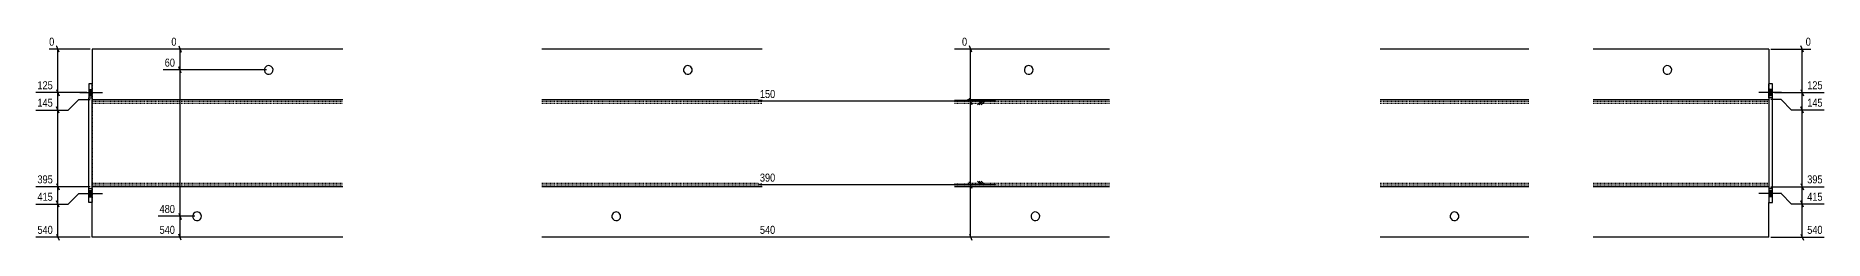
# Model space of a CAD drawing. Header units: millimetres. Extents: x 9 to 44382, y 10 to 1769.
# Drawn here: x 25910 to 31030, y 14 to 602 of the extents above; entities that cross this region are included whole.
import ezdxf

# ---------------------------------------------------------------- set-up
doc = ezdxf.new("R2010")
doc.units = ezdxf.units.MM
doc.linetypes.add('DXK_LINE_DOT2', pattern=[3.9198, 1.9599, -1.9599])
doc.layers.add('MÅLSÆTNING', color=7, linetype='Continuous')
doc.layers.add('STÅL', color=7, linetype='Continuous')
doc.styles.add('Arial Narrow', font='ARIALN.TTF', dxfattribs={"height": 0.2})

msp = doc.modelspace()

# ---------------------------------------------------------------- hatches: boundary and pattern name
at = {"layer": 'STÅL', "linetype": 'Continuous'}
for points in [[(26061.9, 447.4), (26061.9, 429.4), (26071.9, 429.4), (26071.9, 447.4)], [(26061.9, 447.4), (26061.9, 429.4), (26071.9, 429.4), (26071.9, 447.4)], [(26061.9, 447.4), (26061.9, 429.4), (26071.9, 429.4), (26071.9, 447.4)], [(30881.9, 429.4), (30881.9, 447.4), (30871.9, 447.4), (30871.9, 429.4)], [(30881.9, 429.4), (30881.9, 447.4), (30871.9, 447.4), (30871.9, 429.4)], [(30881.9, 429.4), (30881.9, 447.4), (30871.9, 447.4), (30871.9, 429.4)], [(26061.9, 157.4), (26061.9, 139.4), (26071.9, 139.4), (26071.9, 157.4)], [(26061.9, 157.4), (26061.9, 139.4), (26071.9, 139.4), (26071.9, 157.4)], [(26061.9, 157.4), (26061.9, 139.4), (26071.9, 139.4), (26071.9, 157.4)], [(30881.9, 139.4), (30881.9, 157.4), (30871.9, 157.4), (30871.9, 139.4)], [(30881.9, 139.4), (30881.9, 157.4), (30871.9, 157.4), (30871.9, 139.4)], [(30881.9, 139.4), (30881.9, 157.4), (30871.9, 157.4), (30871.9, 139.4)]]:
    msp.add_hatch(color=96, dxfattribs=at).paths.add_polyline_path(points)

# ---------------------------------------------------------------- linework, layer by layer
at = {"layer": 'MÅLSÆTNING', "color": 7, "linetype": 'Continuous'}
for p, q in [((26065.9, 563.4), (25948.5, 563.4)), ((25976.9, 554.4), (25969.7, 572.4)), ((25973.3, 438.4), (25973.3, 563.4)), ((28657.6, 563.4), (28561.9, 563.4)), ((28590.3, 554.4), (28583.1, 572.4)), ((30877.9, 563.4), (30992.1, 563.4)), ((30970.8, 554.4), (30963.6, 572.4)), ((26326.7, 494.4), (26319.5, 512.4)), ((26570.9, 503.4), (26274.9, 503.4)), ((26055.9, 438.4), (25910.5, 438.4)), ((26055.9, 438.4), (25910.5, 438.4)), ((25969.7, 447.4), (25976.9, 429.4)), ((25969.7, 447.4), (25976.9, 429.4)), ((25973.3, 388.4), (25973.3, 438.4)), ((26003.3, 388.4), (26033.3, 418.4)), ((26003.3, 388.4), (26033.3, 418.4)), ((26033.3, 418.4), (26065.9, 418.4)), ((26033.3, 418.4), (26065.9, 418.4)), ((28657.6, 413.4), (27978.9, 413.4)), ((28590.3, 404.4), (28583.1, 422.4)), ((28616.7, 413.4), (28606.2, 402.9)), ((28627.2, 413.4), (28606.2, 413.4)), ((28616.7, 413.4), (28606.2, 402.9)), ((28627.2, 413.4), (28606.2, 413.4)), ((28622, 413.4), (28611.5, 402.9)), ((28622, 413.4), (28611.5, 402.9)), ((28627.2, 413.4), (28616.7, 402.9)), ((28627.2, 413.4), (28616.7, 402.9)), ((30907.2, 418.4), (30877.9, 418.4)), ((30907.2, 418.4), (30877.9, 418.4)), ((30937.2, 388.4), (30907.2, 418.4)), ((30937.2, 388.4), (30907.2, 418.4)), ((25910.5, 388.4), (26003.3, 388.4)), ((25910.5, 388.4), (26003.3, 388.4)), ((25976.9, 379.4), (25969.7, 397.4)), ((25976.9, 379.4), (25969.7, 397.4)), ((31030.1, 388.4), (30937.2, 388.4)), ((30970.8, 379.4), (30963.6, 397.4)), ((28657.6, 173.4), (27978.9, 173.4)), ((28590.3, 164.4), (28583.1, 182.4)), ((28586.7, 23.4), (28586.7, 173.4)), ((28616.7, 173.4), (28606.2, 183.9)), ((28616.7, 173.4), (28606.2, 183.9)), ((28627.2, 173.4), (28606.2, 173.4)), ((28627.2, 173.4), (28606.2, 173.4)), ((28622, 173.4), (28611.5, 183.9)), ((28622, 173.4), (28611.5, 183.9)), ((28627.2, 173.4), (28616.7, 183.9)), ((28627.2, 173.4), (28616.7, 183.9)), ((25910.5, 118.4), (26003.3, 118.4)), ((25976.9, 109.4), (25969.7, 127.4)), ((25973.3, 23.4), (25973.3, 118.4)), ((26003.3, 118.4), (26033.3, 148.4)), ((26003.3, 118.4), (26033.3, 148.4)), ((26033.3, 148.4), (26055.9, 148.4)), ((26033.3, 148.4), (26055.9, 148.4)), ((30907.2, 148.4), (30887.9, 148.4)), ((30907.2, 148.4), (30887.9, 148.4)), ((30937.2, 118.4), (30907.2, 148.4)), ((30937.2, 118.4), (30907.2, 148.4)), ((31030.1, 118.4), (30937.2, 118.4)), ((30970.8, 109.4), (30963.6, 127.4)), ((30967.2, 23.4), (30967.2, 118.4)), ((26365.9, 83.4), (26260.3, 83.4)), ((26319.5, 92.4), (26326.7, 74.4)), ((26323.1, 23.4), (26323.1, 83.4)), ((26065.9, 23.4), (25910.5, 23.4)), ((25969.7, 32.4), (25976.9, 14.4)), ((26468.4, 23.4), (26260.3, 23.4)), ((26326.7, 14.4), (26319.5, 32.4)), ((28657.6, 23.4), (27978.9, 23.4)), ((28583.1, 32.4), (28590.3, 14.4)), ((30877.9, 23.4), (31030.1, 23.4)), ((30963.6, 32.4), (30970.8, 14.4))]:
    msp.add_line(p, q, dxfattribs=at)
at = {"layer": 'STÅL', "color": 2, "linetype": 'Continuous'}
for p, q in [((26789.4, 563.4), (26071.9, 563.4)), ((26071.9, 563.4), (26071.9, 463.4)), ((27989.4, 563.4), (27359.4, 563.4)), ((28984.4, 563.4), (28540.4, 563.4)), ((30184.4, 563.4), (29759.4, 563.4)), ((30871.9, 563.4), (30369, 563.4)), ((30871.9, 563.4), (30871.9, 463.4)), ((26071.9, 463.4), (26061.9, 463.4)), ((26061.9, 463.4), (26061.9, 423.4)), ((26071.9, 423.4), (26071.9, 463.4)), ((30881.9, 463.4), (30871.9, 463.4)), ((30871.9, 423.4), (30871.9, 463.4)), ((30881.9, 423.4), (30881.9, 463.4)), ((26061.9, 123.4), (26061.9, 423.4)), ((26061.9, 423.4), (26071.9, 423.4)), ((26071.9, 423.4), (26071.9, 418.4)), ((26071.9, 168.4), (26071.9, 418.4)), ((26071.9, 418.4), (26789.4, 418.4)), ((27359.4, 418.4), (27989.4, 418.4)), ((28540.4, 418.4), (28984.4, 418.4)), ((29759.4, 418.4), (30184.4, 418.4)), ((30369, 418.4), (30871.9, 418.4)), ((30881.9, 423.4), (30871.9, 423.4)), ((30871.9, 423.4), (30871.9, 418.4)), ((30871.9, 418.4), (30871.9, 168.4)), ((30881.9, 123.4), (30881.9, 423.4)), ((26061.9, 163.4), (26071.9, 163.4)), ((26071.9, 123.4), (26071.9, 168.4)), ((26789.4, 168.4), (26071.9, 168.4)), ((27989.4, 168.4), (27359.4, 168.4)), ((28984.4, 168.4), (28540.4, 168.4)), ((30184.4, 168.4), (29759.4, 168.4)), ((30871.9, 168.4), (30369, 168.4)), ((30871.9, 168.4), (30871.9, 123.4)), ((30881.9, 163.4), (30871.9, 163.4)), ((26071.9, 123.4), (26061.9, 123.4)), ((26071.9, 23.4), (26071.9, 123.4)), ((30871.9, 23.4), (30871.9, 123.4)), ((30871.9, 123.4), (30881.9, 123.4)), ((26789.4, 23.4), (26071.9, 23.4)), ((27989.4, 23.4), (27359.4, 23.4)), ((28984.4, 23.4), (28540.4, 23.4)), ((30184.4, 23.4), (29759.4, 23.4)), ((30871.9, 23.4), (30369, 23.4))]:
    msp.add_line(p, q, dxfattribs=at)
at = {"layer": 'STÅL', "color": 7, "linetype": 'DXK_LINE_DOT2'}
for p, q in [((26071.9, 463.4), (26071.9, 123.4)), ((30871.9, 463.4), (30871.9, 123.4)), ((26071.9, 413.4), (26789.4, 413.4)), ((27359.4, 413.4), (27989.4, 413.4)), ((28540.4, 413.4), (28984.4, 413.4)), ((29759.4, 413.4), (30184.4, 413.4)), ((30369, 413.4), (30871.9, 413.4)), ((26071.9, 408.4), (26789.4, 408.4)), ((27359.4, 408.4), (27989.4, 408.4)), ((28540.4, 408.4), (28984.4, 408.4)), ((29759.4, 408.4), (30184.4, 408.4)), ((30369, 408.4), (30871.9, 408.4)), ((26071.9, 178.4), (26789.4, 178.4)), ((26071.9, 173.4), (26789.4, 173.4)), ((27359.4, 178.4), (27989.4, 178.4)), ((27359.4, 173.4), (27989.4, 173.4)), ((28540.4, 178.4), (28984.4, 178.4)), ((28540.4, 173.4), (28984.4, 173.4)), ((29759.4, 178.4), (30184.4, 178.4)), ((29759.4, 173.4), (30184.4, 173.4)), ((30369, 178.4), (30871.9, 178.4)), ((30369, 173.4), (30871.9, 173.4))]:
    msp.add_line(p, q, dxfattribs=at)
at = {"layer": 'STÅL', "color": 96, "linetype": 'Continuous'}
for p, q in [((26035.9, 438.4), (26100.9, 438.4)), ((26035.9, 438.4), (26100.9, 438.4)), ((26035.9, 438.4), (26100.9, 438.4)), ((26061.9, 447.4), (26071.9, 447.4)), ((26061.9, 447.4), (26071.9, 447.4)), ((26061.9, 447.4), (26071.9, 447.4)), ((26061.9, 429.4), (26071.9, 429.4)), ((26061.9, 429.4), (26071.9, 429.4)), ((26061.9, 429.4), (26071.9, 429.4)), ((30907.9, 438.4), (30842.9, 438.4)), ((30907.9, 438.4), (30842.9, 438.4)), ((30907.9, 438.4), (30842.9, 438.4)), ((30881.9, 447.4), (30871.9, 447.4)), ((30881.9, 447.4), (30871.9, 447.4)), ((30881.9, 447.4), (30871.9, 447.4)), ((30881.9, 429.4), (30871.9, 429.4)), ((30881.9, 429.4), (30871.9, 429.4)), ((30881.9, 429.4), (30871.9, 429.4)), ((26061.9, 157.4), (26071.9, 157.4)), ((26061.9, 157.4), (26071.9, 157.4)), ((26061.9, 157.4), (26071.9, 157.4)), ((30881.9, 157.4), (30871.9, 157.4)), ((30881.9, 157.4), (30871.9, 157.4)), ((30881.9, 157.4), (30871.9, 157.4)), ((26035.9, 148.4), (26100.9, 148.4)), ((26035.9, 148.4), (26100.9, 148.4)), ((26035.9, 148.4), (26100.9, 148.4)), ((26061.9, 139.4), (26071.9, 139.4)), ((26061.9, 139.4), (26071.9, 139.4)), ((26061.9, 139.4), (26071.9, 139.4)), ((30907.9, 148.4), (30842.9, 148.4)), ((30907.9, 148.4), (30842.9, 148.4)), ((30907.9, 148.4), (30842.9, 148.4)), ((30881.9, 139.4), (30871.9, 139.4)), ((30881.9, 139.4), (30871.9, 139.4)), ((30881.9, 139.4), (30871.9, 139.4))]:
    msp.add_line(p, q, dxfattribs=at)
at = {"layer": 'STÅL', "color": 2, "linetype": 'Continuous'}
for centre, start, end in [((26576.9, 503.4), 120.3737, 300.3737), ((26576.9, 503.4), 300.3737, 120.3737), ((27776.9, 503.4), 330.3737, 150.3737), ((28752.9, 503.4), 330.3737, 150.3737), ((30581.5, 503.4), 120.3737, 300.3737), ((30581.5, 503.4), 300.3737, 120.3737), ((27776.9, 503.4), 150.3737, 330.3737), ((28752.9, 503.4), 150.3737, 330.3737), ((26371.9, 83.4), 150.3737, 330.3737), ((26371.9, 83.4), 330.3737, 150.3737), ((27571.9, 83.4), 150.3737, 330.3737), ((27571.9, 83.4), 330.3737, 150.3737), ((28771.9, 83.4), 120.3737, 300.3737), ((28771.9, 83.4), 300.3737, 120.3737), ((29971.9, 83.4), 150.3737, 330.3737), ((29971.9, 83.4), 330.3737, 150.3737)]:
    msp.add_arc(centre, 12.5, start, end, dxfattribs=at)

# ---------------------------------------------------------------- next in the draw order: wipeouts: each hides what was drawn before it
at = {"color": 0, "linetype": 'Continuous'}
for points in [[(25967.9, 568.2), (25967.9, 601.8), (25943.7, 601.8), (25943.7, 568.2)], [(25963.6, 443.2), (25963.6, 476.8), (25910.1, 476.8), (25910.1, 443.2)], [(28577, 178.2), (28577, 211.8), (27978.5, 211.8), (27978.5, 178.2)], [(25963.6, 123.2), (25963.6, 156.8), (25910.1, 156.8), (25910.1, 123.2)], [(31030.5, 123.2), (31030.5, 156.8), (30977, 156.8), (30977, 123.2)], [(26313.3, 88.2), (26313.3, 121.8), (26259.8, 121.8), (26259.8, 88.2)], [(25963.6, 28.2), (25963.6, 61.8), (25910.1, 61.8), (25910.1, 28.2)], [(26313.3, 28.2), (26313.3, 61.8), (26259.8, 61.8), (26259.8, 28.2)], [(28577, 28.2), (28577, 61.8), (27978.5, 61.8), (27978.5, 28.2)], [(31030.5, 28.2), (31030.5, 61.8), (30977, 61.8), (30977, 28.2)]]:
    msp.add_wipeout(points, dxfattribs=at).dxf.layer = 'MÅLSÆTNING'

# ---------------------------------------------------------------- next in the draw order: linework, layer by layer
at = {"layer": 'MÅLSÆTNING', "color": 7, "linetype": 'Continuous'}
for p, q in [((26323.1, 83.4), (26323.1, 503.4)), ((28586.7, 173.4), (28586.7, 413.4)), ((25973.3, 168.4), (25973.3, 388.4)), ((26065.9, 168.4), (25910.5, 168.4)), ((26065.9, 168.4), (25910.5, 168.4)), ((25969.7, 177.4), (25976.9, 159.4)), ((25969.7, 177.4), (25976.9, 159.4)), ((25973.3, 118.4), (25973.3, 168.4)), ((28657.6, 173.4), (27978.9, 173.4)), ((28583.1, 182.4), (28590.3, 164.4)), ((30877.9, 168.4), (31030.1, 168.4)), ((30963.6, 177.4), (30970.8, 159.4)), ((30967.2, 118.4), (30967.2, 168.4)), ((25910.5, 118.4), (26003.3, 118.4)), ((25976.9, 109.4), (25969.7, 127.4)), ((31030.1, 118.4), (30937.2, 118.4)), ((30970.8, 109.4), (30963.6, 127.4)), ((26365.9, 83.4), (26260.3, 83.4)), ((26319.5, 92.4), (26326.7, 74.4))]:
    msp.add_line(p, q, dxfattribs=at)

# ---------------------------------------------------------------- next in the draw order: texts
at = {"layer": 'MÅLSÆTNING', "color": 3, "linetype": 'Continuous', "style": 'Arial Narrow'}
for s, height, p in [('0', 22.9, (25948.5, 573)), ('125', 22.91, (25914.9, 448)), ('390', 22.91, (27983.3, 183)), ('415', 22.91, (25914.9, 128)), ('480', 22.91, (26264.6, 93)), ('415', 22.91, (30981.8, 128)), ('540', 22.91, (25914.9, 33)), ('540', 22.91, (26264.6, 33)), ('540', 22.91, (27983.3, 33)), ('540', 22.91, (30981.8, 33))]:
    msp.add_text(s, height=height, dxfattribs=at).set_placement(p)

# ---------------------------------------------------------------- next in the draw order: wipeouts: each hides what was drawn before it
at = {"color": 0, "linetype": 'Continuous'}
for points in [[(26313.3, 508.2), (26313.3, 541.8), (26274.5, 541.8), (26274.5, 508.2)], [(25963.6, 393.2), (25963.6, 426.8), (25910.1, 426.8), (25910.1, 393.2)], [(28577, 418.2), (28577, 451.8), (27978.5, 451.8), (27978.5, 418.2)], [(25963.6, 173.2), (25963.6, 206.8), (25910.1, 206.8), (25910.1, 173.2)], [(31030.5, 173.2), (31030.5, 206.8), (30977, 206.8), (30977, 173.2)]]:
    msp.add_wipeout(points, dxfattribs=at).dxf.layer = 'MÅLSÆTNING'

# ---------------------------------------------------------------- next in the draw order: linework, layer by layer
at = {"layer": 'MÅLSÆTNING', "color": 7, "linetype": 'Continuous'}
for p, q in [((26468.4, 563.4), (26298.3, 563.4)), ((26319.5, 572.4), (26326.7, 554.4)), ((26323.1, 503.4), (26323.1, 563.4)), ((28586.7, 413.4), (28586.7, 563.4)), ((26326.7, 494.4), (26319.5, 512.4)), ((26570.9, 503.4), (26274.9, 503.4)), ((28657.6, 413.4), (27978.9, 413.4)), ((28583.1, 422.4), (28590.3, 404.4)), ((30967.2, 168.4), (30967.2, 388.4)), ((30877.9, 168.4), (31030.1, 168.4)), ((30963.6, 177.4), (30970.8, 159.4))]:
    msp.add_line(p, q, dxfattribs=at)

# ---------------------------------------------------------------- next in the draw order: texts
at = {"layer": 'MÅLSÆTNING', "color": 3, "linetype": 'Continuous', "style": 'Arial Narrow'}
for s, p in [('60', (26279.3, 513)), ('145', (25914.9, 398)), ('150', (27983.3, 423)), ('395', (25914.9, 178)), ('395', (30981.8, 178))]:
    msp.add_text(s, height=22.91, dxfattribs=at).set_placement(p)

# ---------------------------------------------------------------- next in the draw order: wipeouts: each hides what was drawn before it
at = {"color": 0, "linetype": 'Continuous'}
for points in [[(26317.7, 568.2), (26317.7, 601.8), (26293.5, 601.8), (26293.5, 568.2)], [(28581.3, 568.2), (28581.3, 601.8), (28557.1, 601.8), (28557.1, 568.2)], [(31030.5, 393.2), (31030.5, 426.8), (30977, 426.8), (30977, 393.2)]]:
    msp.add_wipeout(points, dxfattribs=at).dxf.layer = 'MÅLSÆTNING'

# ---------------------------------------------------------------- next in the draw order: linework, layer by layer
at = {"layer": 'MÅLSÆTNING', "color": 7, "linetype": 'Continuous'}
for p, q in [((30887.9, 438.4), (31030.1, 438.4)), ((30963.6, 447.4), (30970.8, 429.4)), ((30967.2, 388.4), (30967.2, 438.4)), ((31030.1, 388.4), (30937.2, 388.4)), ((30970.8, 379.4), (30963.6, 397.4))]:
    msp.add_line(p, q, dxfattribs=at)

# ---------------------------------------------------------------- next in the draw order: texts
at = {"layer": 'MÅLSÆTNING', "color": 3, "linetype": 'Continuous', "style": 'Arial Narrow'}
for s, height, p in [('0', 22.9, (26298.3, 573)), ('0', 22.9, (28561.9, 573)), ('145', 22.91, (30981.8, 398))]:
    msp.add_text(s, height=height, dxfattribs=at).set_placement(p)

# ---------------------------------------------------------------- next in the draw order: wipeouts: each hides what was drawn before it
at = {"color": 0, "linetype": 'Continuous'}
msp.add_wipeout([(31030.5, 443.2), (31030.5, 476.8), (30977, 476.8), (30977, 443.2)], dxfattribs=at).dxf.layer = 'MÅLSÆTNING'

# ---------------------------------------------------------------- next in the draw order: linework, layer by layer
at = {"layer": 'MÅLSÆTNING', "color": 7, "linetype": 'Continuous'}
for p, q in [((30967.2, 438.4), (30967.2, 563.4)), ((30887.9, 438.4), (31030.1, 438.4)), ((30963.6, 447.4), (30970.8, 429.4))]:
    msp.add_line(p, q, dxfattribs=at)

# ---------------------------------------------------------------- next in the draw order: texts
at = {"layer": 'MÅLSÆTNING', "color": 3, "linetype": 'Continuous', "style": 'Arial Narrow'}
msp.add_text('125', height=22.91, dxfattribs=at).set_placement((30981.8, 448))

# ---------------------------------------------------------------- next in the draw order: wipeouts: each hides what was drawn before it
at = {"color": 0, "linetype": 'Continuous'}
msp.add_wipeout([(30996.9, 568.2), (30996.9, 601.8), (30972.6, 601.8), (30972.6, 568.2)], dxfattribs=at).dxf.layer = 'MÅLSÆTNING'

# ---------------------------------------------------------------- next in the draw order: texts
at = {"layer": 'MÅLSÆTNING', "color": 3, "linetype": 'Continuous', "style": 'Arial Narrow'}
msp.add_text('0', height=22.9, dxfattribs=at).set_placement((30977.4, 573))

doc.saveas('drawing.dxf')
